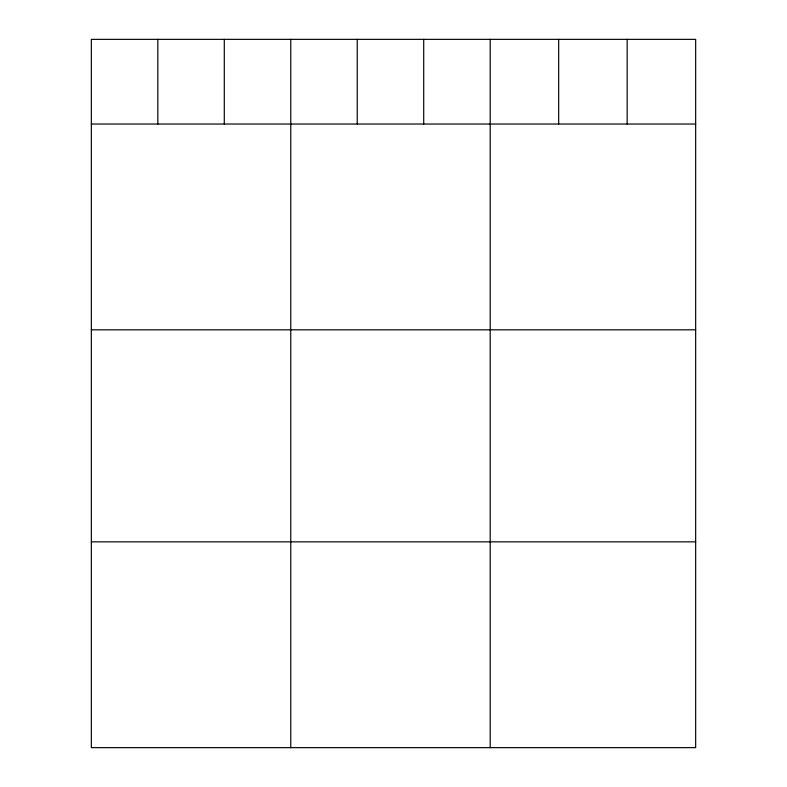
<?xml version="1.0" encoding="UTF-8"?>
<svg xmlns="http://www.w3.org/2000/svg" width="787" height="787" viewBox="0 0 787 787"><rect width="100%" height="100%" fill="white"/><g stroke="black" fill="none" stroke-linecap="round" stroke-linejoin="round"><path stroke-width="1.18" d="M695.659 124.031L695.659 747.65L91.341 747.65L91.341 39.35L695.659 39.35L695.659 124.031L91.341 124.031M91.341 329.822L695.659 329.822M91.341 541.849L695.659 541.849M627.17 39.35L627.17 124.031M558.681 39.35L558.681 124.031M490.193 39.35L490.193 747.65M423.711 39.35L423.711 124.031M357.239 39.35L357.239 124.031M290.767 39.35L290.767 747.65M224.295 39.35L224.295 124.031M157.823 39.35L157.823 124.031"/></g></svg>
